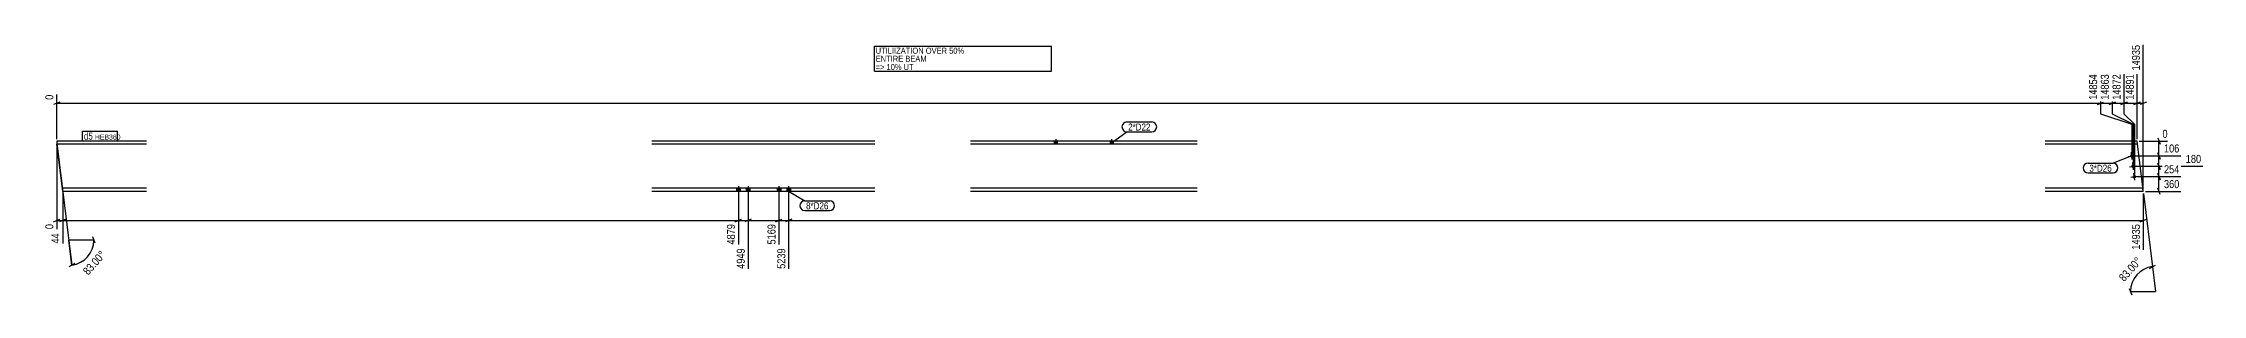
# Model space of a CAD drawing. Header units: millimetres. Extents: x 33 to 40875, y 45 to 1846.
# Drawn here: x 25418 to 40875, y 45 to 1846 of the extents above; entities that cross this region are included whole.
import ezdxf

# ---------------------------------------------------------------- set-up
doc = ezdxf.new("R2010")
doc.units = ezdxf.units.MM
doc.linetypes.add('DXK_LINE_DOT2', pattern=[3.9198, 1.9599, -1.9599])
for name, color, linetype in [('MÅLSÆTNING', 7, 'Continuous'), ('STÅL', 7, 'Continuous'), ('TEKST', 7, 'Continuous')]:
    doc.layers.add(name, color=color, linetype=linetype)
doc.styles.add('Arial Narrow', font='ARIALN.TTF', dxfattribs={"height": 0.2})

msp = doc.modelspace()

# ---------------------------------------------------------------- hatches: boundary and pattern name
at = {"layer": 'STÅL', "linetype": 'Continuous'}
for points in [[(32654, 1123), (32676, 1123), (32676, 1145), (32654, 1145)], [(33054, 1123), (33076, 1123), (33076, 1145), (33054, 1145)], [(40354, 1038, -1), (40380, 1041, -1)], [(40363, 964, -1), (40389, 967, -1)], [(30380, 785), (30406, 785), (30406, 808), (30380, 808)], [(30380, 785), (30406, 785), (30406, 808), (30380, 808)], [(30450, 785), (30476, 785), (30476, 808), (30450, 808)], [(30450, 785), (30476, 785), (30476, 808), (30450, 808)], [(30670, 785), (30696, 785), (30696, 808), (30670, 808)], [(30670, 785), (30696, 785), (30696, 808), (30670, 808)], [(30740, 785), (30766, 785), (30766, 808), (30740, 808)], [(30740, 785), (30766, 785), (30766, 808), (30740, 808)], [(40373, 889, -1), (40398, 892, -1)]]:
    msp.add_hatch(color=3, dxfattribs=at).paths.add_polyline_path(points)

# ---------------------------------------------------------------- linework, layer by layer
at = {"layer": 'MÅLSÆTNING', "color": 7, "linetype": 'Continuous'}
for p, q in [((40449, 800), (40449, 1834)), ((40142, 1624), (40142, 1341)), ((40226, 1624), (40226, 1341)), ((40405, 1160), (40405, 1624)), ((25536, 1425), (25491, 1407)), ((25514, 1160), (25514, 1478)), ((25514, 1416), (40142, 1416)), ((40120, 1407), (40165, 1425)), ((40310, 1416), (40405, 1416)), ((40382, 1407), (40427, 1425)), ((40427, 1425), (40382, 1407)), ((40405, 1416), (40449, 1416)), ((40471, 1425), (40426, 1407)), ((40142, 1341), (40367, 1266)), ((40142, 1341), (40367, 1266)), ((40226, 1341), (40376, 1266)), ((40226, 1341), (40376, 1266)), ((40310, 1341), (40385, 1266)), ((40310, 1341), (40385, 1266)), ((40367, 1266), (40367, 1055)), ((40367, 1266), (40367, 1055)), ((40376, 1266), (40376, 980)), ((40376, 1266), (40376, 980)), ((40385, 1266), (40385, 906)), ((40385, 1266), (40385, 906)), ((25514, 1130), (25514, 515)), ((25515, 1130), (25622, 258)), ((40420, 1145), (40623, 1145)), ((40552, 1168), (40570, 1123)), ((40561, 1040), (40561, 1145)), ((40382, 1040), (40718, 1040)), ((40382, 1040), (40718, 1040)), ((40391, 965), (40874, 965)), ((40391, 965), (40874, 965)), ((40570, 1017), (40552, 1062)), ((40552, 1062), (40570, 1017)), ((40570, 943), (40552, 988)), ((40561, 965), (40561, 1040)), ((40561, 891), (40561, 965)), ((40400, 891), (40718, 891)), ((40400, 891), (40718, 891)), ((40464, 785), (40718, 785)), ((40570, 868), (40552, 913)), ((40552, 913), (40570, 868)), ((40570, 763), (40552, 808)), ((40561, 785), (40561, 891)), ((25558, 770), (25558, 412)), ((25558, 770), (25558, 412)), ((30393, 726), (30393, 405)), ((30463, 726), (30463, 231)), ((30463, 726), (30463, 231)), ((30683, 726), (30683, 405)), ((30753, 726), (30753, 231)), ((30753, 726), (30753, 231)), ((25491, 568), (25536, 586)), ((25514, 577), (25558, 577)), ((25580, 586), (25535, 568)), ((25580, 586), (25535, 568)), ((25558, 577), (30393, 577)), ((30370, 568), (30415, 586)), ((30370, 568), (30415, 586)), ((30393, 577), (30463, 577)), ((30485, 586), (30440, 568)), ((30485, 586), (30440, 568)), ((30463, 577), (30683, 577)), ((30660, 568), (30705, 586)), ((30660, 568), (30705, 586)), ((30683, 577), (30753, 577)), ((30775, 586), (30730, 568)), ((30775, 586), (30730, 568)), ((30753, 577), (40449, 577)), ((40426, 568), (40471, 586)), ((25781, 437), (25601, 437)), ((25622, 258), (25601, 437)), ((25790, 414), (25772, 459)), ((25644, 270), (25601, 246)), ((40494, 234), (40536, 258)), ((40515, 246), (40537, 68)), ((40348, 90), (40366, 45)), ((40357, 68), (40537, 68))]:
    msp.add_line(p, q, dxfattribs=at)
for centre, start, end in [((25601, 437), 277, 360), ((40537, 68), 97, 180)]:
    msp.add_arc(centre, 180, start, end, dxfattribs=at)
at = {"layer": 'STÅL', "color": 2, "linetype": 'Continuous'}
for p, q in [((26158, 1145), (25514, 1145)), ((25514, 1145), (25516, 1123)), ((26158, 1123), (25516, 1123)), ((25553, 824), (25516, 1123)), ((31371, 1145), (29775, 1145)), ((31371, 1123), (29775, 1123)), ((33676, 1145), (32054, 1145)), ((33676, 1123), (32054, 1123)), ((40405, 1145), (39747, 1145)), ((40407, 1123), (39747, 1123)), ((40443, 835), (40405, 1145)), ((25558, 785), (25553, 824)), ((26158, 808), (25555, 808)), ((26158, 785), (25558, 785)), ((31371, 808), (29775, 808)), ((31371, 785), (29775, 785)), ((33676, 808), (32054, 808)), ((33676, 785), (32054, 785)), ((40446, 808), (39747, 808)), ((40449, 785), (39747, 785)), ((40446, 808), (40443, 835)), ((40449, 785), (40446, 808))]:
    msp.add_line(p, q, dxfattribs=at)
at = {"layer": 'STÅL', "color": 3, "linetype": 'Continuous'}
for p, q in [((32654, 1145), (32654, 1123)), ((32665, 1158), (32665, 1123)), ((32676, 1145), (32676, 1123)), ((33054, 1145), (33054, 1123)), ((33065, 1158), (33065, 1123)), ((33076, 1145), (33076, 1123)), ((40341, 1036), (40393, 1043)), ((40350, 962), (40402, 968)), ((40370, 1014), (40364, 1065)), ((40379, 939), (40373, 991)), ((30380, 808), (30380, 785)), ((30380, 808), (30380, 785)), ((30393, 823), (30393, 718)), ((30393, 823), (30393, 718)), ((30406, 808), (30406, 785)), ((30406, 808), (30406, 785)), ((30450, 808), (30450, 785)), ((30450, 808), (30450, 785)), ((30463, 823), (30463, 718)), ((30463, 823), (30463, 718)), ((30476, 808), (30476, 785)), ((30476, 808), (30476, 785)), ((30670, 808), (30670, 785)), ((30670, 808), (30670, 785)), ((30683, 823), (30683, 718)), ((30683, 823), (30683, 718)), ((30696, 808), (30696, 785)), ((30696, 808), (30696, 785)), ((30740, 808), (30740, 785)), ((30740, 808), (30740, 785)), ((30753, 823), (30753, 718)), ((30753, 823), (30753, 718)), ((30766, 808), (30766, 785)), ((30766, 808), (30766, 785)), ((40360, 888), (40411, 894)), ((40389, 865), (40382, 916))]:
    msp.add_line(p, q, dxfattribs=at)
at = {"layer": 'STÅL', "color": 7, "linetype": 'DXK_LINE_DOT2'}
msp.add_line((40446, 808), (40444, 824), dxfattribs=at)

# ---------------------------------------------------------------- wipeouts: each hides what was drawn before it
at = {"color": 0, "linetype": 'Continuous'}
msp.add_wipeout([(32294, 1654), (32294, 1699), (31376, 1699), (31376, 1654)], dxfattribs=at).dxf.layer = 'TEKST'
at = {"color": 0}
msp.add_wipeout([(40223, 926), (40223, 979), (40063, 979), (40063, 926)], dxfattribs=at).dxf.layer = 'TEKST'

# ---------------------------------------------------------------- next in the draw order: wipeouts: each hides what was drawn before it
at = {"color": 0, "linetype": 'Continuous'}
for points, layer in [([(40437, 1846), (40353, 1846), (40353, 1639), (40437, 1639)], 'MÅLSÆTNING'), ([(40130, 1636), (40046, 1636), (40046, 1429), (40130, 1429)], 'MÅLSÆTNING'), ([(25502, 1490), (25418, 1490), (25418, 1429), (25502, 1429)], 'MÅLSÆTNING'), ([(40635, 1157), (40635, 1241), (40574, 1241), (40574, 1157)], 'MÅLSÆTNING'), ([(25546, 497), (25462, 497), (25462, 400), (25546, 400)], 'MÅLSÆTNING'), ([(30451, 389), (30367, 389), (30367, 219), (30451, 219)], 'MÅLSÆTNING'), ([(30741, 389), (30657, 389), (30657, 219), (30741, 219)], 'MÅLSÆTNING'), ([(32379, 1713), (32379, 1758), (31376, 1758), (31376, 1713)], 'TEKST')]:
    msp.add_wipeout(points, dxfattribs=at).dxf.layer = layer
at = {"color": 0}
for points, layer in [([(25888, 330), (25825, 385), (25679, 220), (25741, 165)], 'MÅLSÆTNING'), ([(33343, 1221), (33343, 1274), (33183, 1274), (33183, 1221)], 'TEKST'), ([(25773, 1156), (25773, 1208), (25709, 1208), (25709, 1156)], 'TEKST'), ([(40223, 926), (40223, 979), (40063, 979), (40063, 926)], 'TEKST'), ([(31038, 657), (31038, 709), (30878, 709), (30878, 657)], 'TEKST')]:
    msp.add_wipeout(points, dxfattribs=at).dxf.layer = layer

# ---------------------------------------------------------------- next in the draw order: linework, layer by layer
at = {"layer": 'MÅLSÆTNING', "color": 7, "linetype": 'Continuous'}
for p, q in [((40142, 1624), (40142, 1341)), ((40310, 1624), (40310, 1341)), ((40405, 1160), (40405, 1624)), ((40120, 1407), (40165, 1425)), ((40142, 1416), (40226, 1416)), ((40249, 1425), (40204, 1407)), ((30393, 726), (30393, 405)), ((30683, 726), (30683, 405))]:
    msp.add_line(p, q, dxfattribs=at)
at = {"layer": 'TEKST', "color": 7, "linetype": 'Continuous'}
for p, q in [((31367, 1645), (32634, 1645)), ((40054, 988), (40232, 988)), ((40367, 1040), (40232, 988)), ((40054, 917), (40232, 917))]:
    msp.add_line(p, q, dxfattribs=at)
for centre, start, end in [((40054, 953), 90, 270), ((40232, 953), 270, 90)]:
    msp.add_arc(centre, 35.2, start, end, dxfattribs=at)

# ---------------------------------------------------------------- next in the draw order: texts
at = {"layer": 'MÅLSÆTNING', "color": 3, "linetype": 'Continuous', "style": 'Arial Narrow'}
for s, p in [('14935', (40425, 1651)), ('14854', (40118, 1441)), ('0', (25490, 1441)), ('4949', (30439, 231)), ('5239', (30729, 231))]:
    msp.add_text(s, height=57.3, rotation=90.0002, dxfattribs=at).set_placement(p)
msp.add_text('0', height=57.3, dxfattribs=at).set_placement((40586, 1169))
at = {"layer": 'MÅLSÆTNING', "color": 3, "style": 'Arial Narrow'}
msp.add_text('83.00°', height=57.3, rotation=48.5009, dxfattribs=at).set_placement((25740, 182))
at = {"layer": 'TEKST', "color": 3, "style": 'Arial Narrow'}
msp.add_text('3*D26', height=50.1, dxfattribs=at).set_placement((40063, 926))

# ---------------------------------------------------------------- next in the draw order: wipeouts: each hides what was drawn before it
at = {"color": 0, "linetype": 'Continuous'}
for points, layer in [([(25502, 563), (25418, 563), (25418, 503), (25502, 503)], 'MÅLSÆTNING'), ([(32625, 1771), (32625, 1816), (31376, 1816), (31376, 1771)], 'TEKST')]:
    msp.add_wipeout(points, dxfattribs=at).dxf.layer = layer
at = {"color": 0}
for points in [[(33343, 1221), (33343, 1274), (33183, 1274), (33183, 1221)], [(25773, 1156), (25773, 1208), (25709, 1208), (25709, 1156)], [(31038, 657), (31038, 709), (30878, 709), (30878, 657)]]:
    msp.add_wipeout(points, dxfattribs=at).dxf.layer = 'TEKST'

# ---------------------------------------------------------------- next in the draw order: linework, layer by layer
at = {"layer": 'TEKST', "color": 7, "linetype": 'Continuous'}
for p, q in [((31367, 1825), (32634, 1825)), ((31367, 1645), (31367, 1825)), ((32634, 1645), (32634, 1825)), ((33174, 1283), (33352, 1283)), ((25700, 1147), (25700, 1217)), ((33065, 1134), (33174, 1212)), ((33174, 1212), (33352, 1212)), ((30753, 786), (30869, 718)), ((30869, 718), (31047, 718)), ((30869, 648), (31047, 648))]:
    msp.add_line(p, q, dxfattribs=at)
for centre, radius, start, end in [((33174, 1247), 35.3, 90, 270), ((33352, 1247), 35.3, 270, 90), ((30869, 683), 35.3, 90, 270), ((31047, 683), 35.2, 270, 90)]:
    msp.add_arc(centre, radius, start, end, dxfattribs=at)

# ---------------------------------------------------------------- next in the draw order: texts
at = {"layer": 'MÅLSÆTNING', "color": 3, "linetype": 'Continuous', "style": 'Arial Narrow'}
for s, p in [('0', (25490, 515)), ('44', (25534, 412))]:
    msp.add_text(s, height=57.3, rotation=90.0002, dxfattribs=at).set_placement(p)
at = {"layer": 'TEKST', "color": 3, "linetype": 'Continuous', "style": 'Arial Narrow'}
for s, height, p in [('UTILIIZATION OVER 50%', 42.95, (31376, 1771)), ('ENTIRE BEAM', 42.95, (31376, 1713)), ('=> 10% UT', 42.9, (31376, 1654))]:
    msp.add_text(s, height=height, dxfattribs=at).set_placement(p)
at = {"layer": 'TEKST', "color": 3, "style": 'Arial Narrow'}
for s, p in [('2*D22', (33183, 1221)), ('8*D26', (30878, 657))]:
    msp.add_text(s, height=50.1, dxfattribs=at).set_placement(p)

# ---------------------------------------------------------------- next in the draw order: wipeouts: each hides what was drawn before it
at = {"color": 0, "linetype": 'Continuous'}
for points in [[(40214, 1636), (40130, 1636), (40130, 1429), (40214, 1429)], [(40719, 1052), (40719, 1136), (40585, 1136), (40585, 1052)], [(30381, 563), (30297, 563), (30297, 393), (30381, 393)], [(30671, 563), (30587, 563), (30587, 393), (30671, 393)]]:
    msp.add_wipeout(points, dxfattribs=at).dxf.layer = 'MÅLSÆTNING'
at = {"color": 0}
msp.add_wipeout([(25941, 1156), (25941, 1193), (25788, 1193), (25788, 1156)], dxfattribs=at).dxf.layer = 'TEKST'

# ---------------------------------------------------------------- next in the draw order: linework, layer by layer
at = {"layer": 'MÅLSÆTNING', "color": 7, "linetype": 'Continuous'}
for p, q in [((40226, 1624), (40226, 1341)), ((40288, 1407), (40333, 1425)), ((40552, 988), (40570, 943))]:
    msp.add_line(p, q, dxfattribs=at)

# ---------------------------------------------------------------- next in the draw order: texts
at = {"layer": 'MÅLSÆTNING', "color": 3, "linetype": 'Continuous', "style": 'Arial Narrow'}
for s, p in [('14863', (40202, 1441)), ('4879', (30369, 405)), ('5169', (30659, 405))]:
    msp.add_text(s, height=57.3, rotation=90.0002, dxfattribs=at).set_placement(p)
msp.add_text('106', height=57.3, dxfattribs=at).set_placement((40597, 1064))

# ---------------------------------------------------------------- next in the draw order: wipeouts: each hides what was drawn before it
at = {"color": 0}
msp.add_wipeout([(25941, 1156), (25941, 1193), (25788, 1193), (25788, 1156)], dxfattribs=at).dxf.layer = 'TEKST'

# ---------------------------------------------------------------- next in the draw order: linework, layer by layer
at = {"layer": 'TEKST', "color": 7, "linetype": 'Continuous'}
for p, q in [((25700, 1217), (25950, 1217)), ((25700, 1147), (25950, 1147)), ((25950, 1147), (25950, 1217))]:
    msp.add_line(p, q, dxfattribs=at)

# ---------------------------------------------------------------- next in the draw order: texts
at = {"layer": 'TEKST', "color": 3, "style": 'Arial Narrow'}
for s, height, p in [('d5', 50.1, (25709, 1156)), ('HEB360', 35.8, (25788, 1156))]:
    msp.add_text(s, height=height, dxfattribs=at).set_placement(p)

# ---------------------------------------------------------------- next in the draw order: wipeouts: each hides what was drawn before it
at = {"color": 0, "linetype": 'Continuous'}
for points in [[(40393, 1636), (40309, 1636), (40309, 1429), (40393, 1429)], [(40875, 977), (40875, 1061), (40741, 1061), (40741, 977)]]:
    msp.add_wipeout(points, dxfattribs=at).dxf.layer = 'MÅLSÆTNING'

# ---------------------------------------------------------------- next in the draw order: linework, layer by layer
at = {"layer": 'MÅLSÆTNING', "color": 7, "linetype": 'Continuous'}
for p, q in [((40310, 1624), (40310, 1341)), ((40204, 1407), (40249, 1425)), ((40226, 1416), (40310, 1416)), ((40333, 1425), (40288, 1407))]:
    msp.add_line(p, q, dxfattribs=at)

# ---------------------------------------------------------------- next in the draw order: texts
at = {"layer": 'MÅLSÆTNING', "color": 3, "linetype": 'Continuous', "style": 'Arial Narrow'}
msp.add_text('14891', height=57.3, rotation=90.0002, dxfattribs=at).set_placement((40381, 1441))
msp.add_text('180', height=57.3, dxfattribs=at).set_placement((40753, 989))

# ---------------------------------------------------------------- next in the draw order: wipeouts: each hides what was drawn before it
at = {"color": 0, "linetype": 'Continuous'}
for points in [[(40298, 1636), (40214, 1636), (40214, 1429), (40298, 1429)], [(40719, 903), (40719, 987), (40585, 987), (40585, 903)]]:
    msp.add_wipeout(points, dxfattribs=at).dxf.layer = 'MÅLSÆTNING'

# ---------------------------------------------------------------- next in the draw order: texts
at = {"layer": 'MÅLSÆTNING', "color": 3, "linetype": 'Continuous', "style": 'Arial Narrow'}
msp.add_text('14872', height=57.3, rotation=90.0002, dxfattribs=at).set_placement((40286, 1441))

# ---------------------------------------------------------------- next in the draw order: wipeouts: each hides what was drawn before it
at = {"color": 0, "linetype": 'Continuous'}
msp.add_wipeout([(40719, 797), (40719, 881), (40585, 881), (40585, 797)], dxfattribs=at).dxf.layer = 'MÅLSÆTNING'

# ---------------------------------------------------------------- next in the draw order: linework, layer by layer
at = {"layer": 'MÅLSÆTNING', "color": 7, "linetype": 'Continuous'}
msp.add_line((40451, 770), (40515, 246), dxfattribs=at)

# ---------------------------------------------------------------- next in the draw order: texts
at = {"layer": 'MÅLSÆTNING', "color": 3, "linetype": 'Continuous', "style": 'Arial Narrow'}
for s, p in [('254', (40597, 915)), ('360', (40597, 809))]:
    msp.add_text(s, height=57.3, dxfattribs=at).set_placement(p)

# ---------------------------------------------------------------- next in the draw order: wipeouts: each hides what was drawn before it
at = {"color": 0}
msp.add_wipeout([(40459, 284), (40396, 339), (40250, 174), (40313, 119)], dxfattribs=at).dxf.layer = 'MÅLSÆTNING'

# ---------------------------------------------------------------- next in the draw order: linework, layer by layer
at = {"layer": 'MÅLSÆTNING', "color": 7, "linetype": 'Continuous'}
msp.add_line((40449, 770), (40449, 368), dxfattribs=at)

# ---------------------------------------------------------------- next in the draw order: texts
at = {"layer": 'MÅLSÆTNING', "color": 3, "style": 'Arial Narrow'}
msp.add_text('83.00°', height=57.3, rotation=48.5009, dxfattribs=at).set_placement((40312, 136))

# ---------------------------------------------------------------- next in the draw order: wipeouts: each hides what was drawn before it
at = {"color": 0, "linetype": 'Continuous'}
msp.add_wipeout([(40437, 563), (40353, 563), (40353, 356), (40437, 356)], dxfattribs=at).dxf.layer = 'MÅLSÆTNING'

# ---------------------------------------------------------------- next in the draw order: texts
at = {"layer": 'MÅLSÆTNING', "color": 3, "linetype": 'Continuous', "style": 'Arial Narrow'}
msp.add_text('14935', height=57.3, rotation=90.0002, dxfattribs=at).set_placement((40425, 368))

doc.saveas('drawing.dxf')
